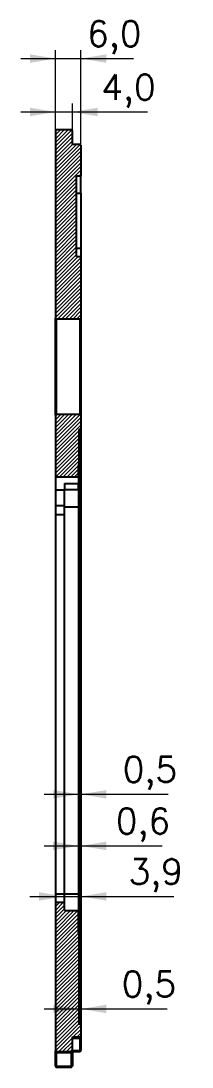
# Model space of a CAD drawing. Header units: millimetres. Extents: x 3041 to 3871, y 95 to 682.
# Drawn here: x 3521.1 to 3561.6, y 298 to 545.1 of the extents above; entities that cross this region are included whole.
import ezdxf

# ---------------------------------------------------------------- set-up
doc = ezdxf.new("R2010")
doc.units = ezdxf.units.MM
doc.layers.get('0').update_dxf_attribs({"lineweight": 18})
doc.layers.add('尺寸线层', color=3, linetype='Continuous', lineweight=18)
doc.styles.get("Standard").update_dxf_attribs({"font": 'txt.shx', "bigfont": 'gbcbig.shx'})
doc.dimstyles.new('ISO-25', dxfattribs={"dimtxt": 3.5, "dimasz": 2.5, "dimexe": 1.25, "dimexo": 0.625, "dimtad": 1, "dimtxsty": 'Standard', "dimcen": 2.5, "dimdle": 5, "dimadec": 0, "dimazin": 0, "dimtfac": 1, "dimtmove": 0, "dimatfit": 3, "dimfxl": 0, "dimarcsym": 0})

# ---------------------------------------------------------------- blocks, each defined once
blk = doc.blocks.new('*X31')
at = {"layer": '尺寸线层', "linetype": 'Continuous'}
for points in [[(3529.3, 523.63), (3523.3, 524.63), (3523.3, 522.63)], [(3533.3, 523.63), (3539.3, 524.63), (3539.3, 522.63)]]:
    blk.add_hatch(color=0, dxfattribs=at).paths.add_polyline_path(points, flags=0)
at = {"layer": '尺寸线层', "color": 0, "linetype": 'Continuous'}
for p, q in [((3529.3, 519.27), (3529.3, 525.63)), ((3533.3, 519.27), (3533.3, 525.63)), ((3521.14, 523.63), (3533.3, 523.63)), ((3533.3, 523.63), (3551.05, 523.63))]:
    blk.add_line(p, q, dxfattribs=at)
at = {"layer": '尺寸线层', "color": 0, "insert": (3546.55, 528.58), "char_height": 6, "width": 18, "attachment_point": 5}
blk.add_mtext('4,0', dxfattribs=at)
blk = doc.blocks.new('*X32')
at = {"layer": '尺寸线层', "linetype": 'Continuous'}
for points in [[(3529.3, 536.25), (3523.3, 537.25), (3523.3, 535.25)], [(3535.3, 536.25), (3541.3, 537.25), (3541.3, 535.25)]]:
    blk.add_hatch(color=0, dxfattribs=at).paths.add_polyline_path(points, flags=0)
at = {"layer": '尺寸线层', "color": 0, "linetype": 'Continuous'}
for p, q in [((3529.3, 519.27), (3529.3, 538.25)), ((3535.3, 515.77), (3535.3, 538.25)), ((3521.14, 536.25), (3535.3, 536.25)), ((3535.3, 536.25), (3547.7, 536.25))]:
    blk.add_line(p, q, dxfattribs=at)
at = {"layer": '尺寸线层', "color": 0, "insert": (3543.2, 541.21), "char_height": 6, "width": 18, "attachment_point": 5}
blk.add_mtext('6,0', dxfattribs=at)
blk = doc.blocks.new('*X33')
at = {"layer": '尺寸线层', "linetype": 'Continuous'}
for points in [[(3534.75, 350.25), (3528.75, 351.25), (3528.75, 349.25)], [(3535.3, 350.25), (3541.3, 351.25), (3541.3, 349.25)]]:
    blk.add_hatch(color=0, dxfattribs=at).paths.add_polyline_path(points, flags=0)
at = {"layer": '尺寸线层', "color": 0, "linetype": 'Continuous'}
for p, q in [((3534.75, 338.95), (3534.75, 352.25)), ((3535.3, 339.03), (3535.3, 352.25)), ((3526.59, 350.25), (3535.3, 350.25)), ((3535.3, 350.25), (3554.48, 350.25))]:
    blk.add_line(p, q, dxfattribs=at)
at = {"layer": '尺寸线层', "color": 0, "insert": (3549.98, 355.2), "char_height": 6, "width": 18, "attachment_point": 5}
blk.add_mtext('0,6', dxfattribs=at)
blk = doc.blocks.new('*X34')
at = {"layer": '尺寸线层', "linetype": 'Continuous'}
for points in [[(3531.4, 338.31), (3525.4, 339.31), (3525.4, 337.31)], [(3535.3, 338.31), (3541.3, 339.31), (3541.3, 337.31)]]:
    blk.add_hatch(color=0, dxfattribs=at).paths.add_polyline_path(points, flags=0)
at = {"layer": '尺寸线层', "color": 0, "linetype": 'Continuous'}
for p, q in [((3531.4, 340.57), (3531.4, 336.31)), ((3535.3, 340.45), (3535.3, 336.31)), ((3523.24, 338.31), (3535.3, 338.31)), ((3535.3, 338.31), (3557.28, 338.31))]:
    blk.add_line(p, q, dxfattribs=at)
at = {"layer": '尺寸线层', "color": 0, "insert": (3553, 343.26), "char_height": 6, "width": 17.1429, "attachment_point": 5}
blk.add_mtext('3,9', dxfattribs=at)
blk = doc.blocks.new('*X35')
at = {"layer": '尺寸线层', "linetype": 'Continuous'}
for points in [[(3534.8, 311.73), (3528.8, 312.73), (3528.8, 310.73)], [(3535.3, 311.73), (3541.3, 312.73), (3541.3, 310.73)]]:
    blk.add_hatch(color=0, dxfattribs=at).paths.add_polyline_path(points, flags=0)
at = {"layer": '尺寸线层', "color": 0, "linetype": 'Continuous'}
for p, q in [((3526.64, 311.73), (3535.3, 311.73)), ((3534.8, 312.21), (3534.8, 309.73)), ((3535.3, 312.33), (3535.3, 309.73)), ((3535.3, 311.73), (3555.67, 311.73))]:
    blk.add_line(p, q, dxfattribs=at)
at = {"layer": '尺寸线层', "color": 0, "insert": (3551.38, 316.68), "char_height": 6, "width": 17.1429, "attachment_point": 5}
blk.add_mtext('0,5', dxfattribs=at)
blk = doc.blocks.new('*X39')
at = {"layer": '尺寸线层', "linetype": 'Continuous'}
for points in [[(3534.8, 362.44), (3528.8, 363.44), (3528.8, 361.44)], [(3535.3, 362.44), (3541.3, 363.44), (3541.3, 361.44)]]:
    blk.add_hatch(color=0, dxfattribs=at).paths.add_polyline_path(points, flags=0)
at = {"layer": '尺寸线层', "color": 0, "linetype": 'Continuous'}
for p, q in [((3534.8, 352.25), (3534.8, 364.44)), ((3535.3, 352.32), (3535.3, 364.44)), ((3526.64, 362.44), (3535.3, 362.44)), ((3535.3, 362.44), (3555.89, 362.44))]:
    blk.add_line(p, q, dxfattribs=at)
at = {"layer": '尺寸线层', "color": 0, "insert": (3551.61, 367.4), "char_height": 6, "width": 17.1429, "attachment_point": 5}
blk.add_mtext('0,5', dxfattribs=at)

msp = doc.modelspace()

# ---------------------------------------------------------------- hatches: boundary and pattern name
at = {"linetype": 'Continuous', "lineweight": 18}
h = msp.add_hatch(dxfattribs=at)
h.set_pattern_fill('ANSI31', color=4, scale=0.2, style=0)
edge = h.paths.add_edge_path(flags=0)
edge.add_line((3535.3, 489.47), (3534.3, 489.47))
edge.add_line((3534.3, 489.47), (3534.3, 508.47))
edge.add_line((3534.3, 508.47), (3535.3, 508.47))
edge.add_line((3535.3, 508.47), (3535.3, 515.77))
edge.add_spline(control_points=[(3535.3, 515.77), (3535.29, 515.78), (3535.28, 515.79), (3535.27, 515.79), (3535.27, 515.8), (3535.26, 515.81), (3535.25, 515.82), (3535.24, 515.83), (3535.23, 515.84), (3535.22, 515.84), (3535.22, 515.85), (3535.21, 515.86), (3535.2, 515.87), (3535.19, 515.88), (3535.18, 515.89), (3535.17, 515.89), (3535.17, 515.9), (3535.16, 515.91), (3535.15, 515.92), (3535.13, 515.94), (3535.12, 515.95), (3535.1, 515.97)], knot_values=[0, 0, 0, 0, 0.03536, 0.03536, 0.03536, 0.07072, 0.07072, 0.07072, 0.10608, 0.10608, 0.10608, 0.14144, 0.14144, 0.14144, 0.1768, 0.1768, 0.1768, 0.21216, 0.21216, 0.21216, 0.282843, 0.282843, 0.282843, 0.282843], weights=[1, 1, 1, 1, 1, 1, 1, 1, 1, 1, 1, 1, 1, 1, 1, 1, 1, 1, 1, 1, 1, 1], degree=3, periodic=0)
edge.add_line((3535.1, 515.97), (3533.3, 515.97))
edge.add_line((3533.3, 515.97), (3533.3, 519.27))
edge.add_spline(control_points=[(3533.3, 519.27), (3533.29, 519.28), (3533.28, 519.29), (3533.27, 519.29), (3533.27, 519.3), (3533.26, 519.31), (3533.25, 519.32), (3533.24, 519.33), (3533.23, 519.34), (3533.22, 519.34), (3533.22, 519.35), (3533.21, 519.36), (3533.2, 519.37), (3533.19, 519.38), (3533.18, 519.39), (3533.17, 519.39), (3533.17, 519.4), (3533.16, 519.41), (3533.15, 519.42), (3533.13, 519.44), (3533.12, 519.45), (3533.1, 519.47)], knot_values=[0, 0, 0, 0, 0.035361, 0.035361, 0.035361, 0.070722, 0.070722, 0.070722, 0.106083, 0.106083, 0.106083, 0.141444, 0.141444, 0.141444, 0.176805, 0.176805, 0.176805, 0.212167, 0.212167, 0.212167, 0.282843, 0.282843, 0.282843, 0.282843], weights=[1, 1, 1, 1, 1, 1, 1, 1, 1, 1, 1, 1, 1, 1, 1, 1, 1, 1, 1, 1, 1, 1], degree=3, periodic=0)
edge.add_line((3533.1, 519.47), (3529.5, 519.47))
edge.add_spline(control_points=[(3529.5, 519.47), (3529.49, 519.46), (3529.48, 519.45), (3529.47, 519.44), (3529.47, 519.44), (3529.46, 519.43), (3529.45, 519.42), (3529.44, 519.41), (3529.43, 519.4), (3529.42, 519.39), (3529.42, 519.39), (3529.41, 519.38), (3529.4, 519.37), (3529.39, 519.36), (3529.38, 519.35), (3529.37, 519.34), (3529.37, 519.34), (3529.36, 519.33), (3529.35, 519.32), (3529.33, 519.3), (3529.32, 519.29), (3529.3, 519.27)], knot_values=[0, 0, 0, 0, 0.035361, 0.035361, 0.035361, 0.070722, 0.070722, 0.070722, 0.106083, 0.106083, 0.106083, 0.141444, 0.141444, 0.141444, 0.176805, 0.176805, 0.176805, 0.212167, 0.212167, 0.212167, 0.282843, 0.282843, 0.282843, 0.282843], weights=[1, 1, 1, 1, 1, 1, 1, 1, 1, 1, 1, 1, 1, 1, 1, 1, 1, 1, 1, 1, 1, 1], degree=3, periodic=0)
edge.add_line((3529.3, 519.27), (3529.3, 474.92))
edge.add_line((3529.3, 474.92), (3529.5, 474.72))
edge.add_line((3529.5, 474.72), (3535.1, 474.72))
edge.add_line((3535.1, 474.72), (3535.3, 474.92))
edge.add_line((3535.3, 474.92), (3535.3, 489.47))
h = msp.add_hatch(dxfattribs=at)
h.set_pattern_fill('ANSI31', color=4, scale=0.2, style=0)
h.paths.add_polyline_path([(3535.1, 452.22), (3529.5, 452.22), (3529.3, 452.02), (3529.3, 437.35), (3534.75, 437.35), (3534.75, 440.25), (3534.8, 440.25), (3534.8, 448.59), (3535.1, 448.59), (3535.3, 448.79), (3535.3, 452.02)], flags=0)
h = msp.add_hatch(dxfattribs=at)
h.set_pattern_fill('ANSI31', color=4, scale=0.2, style=0)
h.paths.add_polyline_path([(3534.8, 329.75), (3534.75, 329.75), (3534.75, 334.95), (3531.5, 334.95), (3531.5, 336.95), (3529.3, 336.95), (3529.3, 301.81), (3529.5, 301.61), (3533.1, 301.61), (3533.3, 301.81), (3533.3, 305.11), (3535.1, 305.11), (3535.3, 305.31), (3535.3, 307.97), (3535.1, 308.17), (3534.8, 308.17)], flags=0)

# ---------------------------------------------------------------- linework, layer by layer
at = {"color": 7, "linetype": 'Continuous', "lineweight": 25}
for p, q in [((3529.5, 519.47), (3529.3, 519.27)), ((3529.3, 519.27), (3529.3, 474.92)), ((3529.5, 519.47), (3533.1, 519.47)), ((3533.3, 519.27), (3533.1, 519.47)), ((3533.3, 515.97), (3533.3, 519.27)), ((3535.1, 515.97), (3533.3, 515.97)), ((3535.3, 515.77), (3535.1, 515.97)), ((3535.3, 515.77), (3535.3, 508.47)), ((3535.3, 508.47), (3534.3, 508.47)), ((3534.3, 489.47), (3534.3, 508.47)), ((3535.3, 504.47), (3535.3, 508.47)), ((3534.3, 504.47), (3535.3, 504.47)), ((3535.3, 504.47), (3535.3, 491.47)), ((3534.3, 491.47), (3535.3, 491.47)), ((3534.3, 489.47), (3535.3, 489.47)), ((3535.3, 491.47), (3535.3, 489.47)), ((3535.3, 489.47), (3535.3, 474.92)), ((3529.3, 474.92), (3529.5, 474.72)), ((3529.3, 452.02), (3529.3, 474.92)), ((3535.1, 474.72), (3529.5, 474.72)), ((3529.5, 474.72), (3529.5, 452.22)), ((3535.1, 474.72), (3535.3, 474.92)), ((3535.1, 452.22), (3535.1, 474.72)), ((3535.3, 474.92), (3535.3, 452.02)), ((3529.5, 452.22), (3529.3, 452.02)), ((3529.3, 452.02), (3529.3, 437.35)), ((3529.5, 452.22), (3535.1, 452.22)), ((3535.3, 452.02), (3535.1, 452.22)), ((3535.3, 452.02), (3535.3, 448.79)), ((3534.8, 448.59), (3535.1, 448.59)), ((3534.8, 448.59), (3534.8, 440.25)), ((3535.1, 448.59), (3534.8, 448.59)), ((3534.8, 448.59), (3534.8, 448.59)), ((3535.1, 448.59), (3535.3, 448.79)), ((3535.1, 448.59), (3535.3, 448.79)), ((3535.14, 448.6), (3535.1, 448.6)), ((3535.1, 448.59), (3535.1, 448.59)), ((3535.1, 448.59), (3535.1, 448.59)), ((3535.1, 448.4), (3535.1, 430.76)), ((3535.3, 448.79), (3535.3, 448.79)), ((3535.3, 448.79), (3535.3, 448.79)), ((3535.3, 448.7), (3535.3, 430.76)), ((3534.8, 440.25), (3534.75, 440.25)), ((3534.75, 437.35), (3534.75, 440.25)), ((3534.8, 436.05), (3534.8, 440.25)), ((3534.75, 437.35), (3529.3, 437.35)), ((3529.3, 437.35), (3529.3, 434.35)), ((3531.4, 435.85), (3534.75, 435.85)), ((3531.4, 435.85), (3531.4, 434.35)), ((3534.75, 437.35), (3534.75, 435.85)), ((3534.75, 436.05), (3534.8, 436.05)), ((3534.75, 434.35), (3534.75, 435.85)), ((3534.8, 333.95), (3534.8, 436.05)), ((3529.3, 434.35), (3531.5, 434.35)), ((3529.3, 434.35), (3529.3, 430.55)), ((3531.4, 430.55), (3531.4, 434.35)), ((3534.75, 434.35), (3531.5, 434.35)), ((3534.75, 434.35), (3534.75, 430.35)), ((3531.4, 430.55), (3529.3, 430.55)), ((3529.3, 430.55), (3529.3, 428.55)), ((3531.4, 428.55), (3531.4, 430.55)), ((3531.4, 430.35), (3534.75, 430.35)), ((3534.75, 430.35), (3534.75, 338.95)), ((3534.8, 430.76), (3535.1, 430.76)), ((3535.1, 430.76), (3535.3, 430.76)), ((3535.1, 337.26), (3535.1, 430.76)), ((3535.3, 430.76), (3535.3, 337.26)), ((3529.3, 428.55), (3531.4, 428.55)), ((3529.3, 428.55), (3529.3, 338.95)), ((3531.4, 338.95), (3531.4, 428.55)), ((3529.3, 338.95), (3531.5, 338.95)), ((3529.3, 338.95), (3529.3, 336.95)), ((3531.4, 336.95), (3531.4, 338.95)), ((3531.5, 338.95), (3534.75, 338.95)), ((3534.75, 338.95), (3534.75, 334.95)), ((3529.3, 336.95), (3529.3, 301.81)), ((3529.3, 336.95), (3531.4, 336.95)), ((3531.4, 334.95), (3531.4, 336.95)), ((3534.8, 337.26), (3535.1, 337.26)), ((3535.1, 337.26), (3535.1, 317.51)), ((3535.3, 337.26), (3535.1, 337.26)), ((3535.3, 337.26), (3535.3, 317.31)), ((3531.4, 334.95), (3534.75, 334.95)), ((3534.75, 329.75), (3534.75, 334.95)), ((3534.75, 333.95), (3534.8, 333.95)), ((3534.8, 329.75), (3534.8, 333.95)), ((3534.75, 329.75), (3534.8, 329.75)), ((3534.8, 329.75), (3534.8, 308.17)), ((3534.8, 317.51), (3535.1, 317.51)), ((3535.1, 317.51), (3535.1, 308.17)), ((3535.3, 317.31), (3535.1, 317.51)), ((3535.3, 317.31), (3535.3, 307.97)), ((3535.1, 308.17), (3534.8, 308.17)), ((3535.3, 307.97), (3535.1, 308.17)), ((3535.3, 307.97), (3535.3, 305.31)), ((3533.3, 305.11), (3535.1, 305.11)), ((3533.3, 301.81), (3533.3, 305.11)), ((3533.3, 305.11), (3535.1, 305.11)), ((3533.3, 304.86), (3535.1, 304.86)), ((3535.1, 305.11), (3535.3, 305.31)), ((3535.3, 305.31), (3535.1, 305.11)), ((3535.1, 305.11), (3535.1, 305.11)), ((3535.1, 304.86), (3535.1, 305.11)), ((3535.3, 305.01), (3535.1, 304.86)), ((3535.1, 301.94), (3535.1, 304.86)), ((3535.3, 305.31), (3535.3, 305.31)), ((3535.3, 305.31), (3535.3, 305.01)), ((3535.3, 305.01), (3535.3, 302.09)), ((3529.3, 301.81), (3529.5, 301.61)), ((3529.5, 301.61), (3529.3, 301.81)), ((3529.3, 301.81), (3529.3, 301.81)), ((3529.3, 301.51), (3529.3, 301.81)), ((3533.1, 301.61), (3529.5, 301.61)), ((3529.5, 301.61), (3529.5, 301.61)), ((3529.5, 301.61), (3533.1, 301.61)), ((3529.5, 301.61), (3529.5, 301.36)), ((3533.1, 301.61), (3533.3, 301.81)), ((3533.3, 301.81), (3533.1, 301.61)), ((3533.1, 301.61), (3533.1, 301.61)), ((3533.1, 301.36), (3533.1, 301.61)), ((3533.3, 301.94), (3535.1, 301.94)), ((3533.3, 301.81), (3533.3, 301.81)), ((3533.3, 301.81), (3533.3, 301.51)), ((3533.3, 301.69), (3535.1, 301.69)), ((3535.3, 302.09), (3535.1, 301.94)), ((3535.1, 301.69), (3535.1, 301.94)), ((3535.1, 301.69), (3535.3, 301.89)), ((3535.3, 302.09), (3535.3, 301.89)), ((3529.5, 301.36), (3529.3, 301.51)), ((3529.3, 298.4), (3529.3, 301.51)), ((3533.1, 301.36), (3529.5, 301.36)), ((3529.5, 301.36), (3529.5, 298.25)), ((3533.3, 301.51), (3533.1, 301.36)), ((3533.1, 298.25), (3533.1, 301.36)), ((3533.3, 301.51), (3533.3, 298.4)), ((3529.5, 298.25), (3529.3, 298.4)), ((3529.3, 298.2), (3529.3, 298.4)), ((3529.3, 298.2), (3529.5, 298)), ((3529.5, 298.25), (3533.1, 298.25)), ((3529.5, 298.25), (3529.5, 298)), ((3529.5, 298), (3533.1, 298)), ((3533.3, 298.4), (3533.1, 298.25)), ((3533.1, 298), (3533.1, 298.25)), ((3533.1, 298), (3533.3, 298.2)), ((3533.3, 298.4), (3533.3, 298.2))]:
    msp.add_line(p, q, dxfattribs=at)
msp.add_open_spline([(3535.3, 448.79), (3535.23, 448.73), (3535.17, 448.66), (3535.1, 448.59)], degree=3, dxfattribs=at)

# ---------------------------------------------------------------- dimensions: what is measured, and where the dimension line sits
at = {"layer": '尺寸线层'}
for base, p1, p2, picture, middle in [((3535.3, 536.25), (3529.3, 519.27), (3535.3, 515.77), '*X32', (3543.2, 536.25)), ((3533.3, 523.63), (3529.3, 519.27), (3533.3, 519.27), '*X31', (3546.55, 523.63)), ((3535.3, 362.44), (3534.8, 352.25), (3535.3, 352.32), '*X39', (3551.61, 362.44)), ((3535.29913807, 350.24642683), (3534.74913807, 338.94608824), (3535.29913807, 339.03255073), '*X33', (3549.9799022, 350.24642683)), ((3535.3, 338.31), (3531.4, 340.57), (3535.3, 340.45), '*X34', (3553, 338.31)), ((3535.3, 311.73), (3534.8, 312.21), (3535.3, 312.33), '*X35', (3551.38, 311.73))]:
    dim = msp.add_linear_dim(base=base, p1=p1, p2=p2, dimstyle='ISO-25', override={"dimtxt": 6, "dimasz": 6, "dimexe": 2, "dimexo": 0, "dimgap": 1.524, "dimtih": 1, "dimtoh": 1, "dimdec": 1, "dimzin": 0, "dimsah": 1, "dimdle": 8.16, "dimadec": 2, "dimtfill": 1, "dimtolj": 1, "dimtzin": 0}, dxfattribs=at)
    dim.commit()
    dim.dimension.update_dxf_attribs({"geometry": picture, "text_midpoint": middle, "dimtype": 160})

doc.saveas('drawing.dxf')
